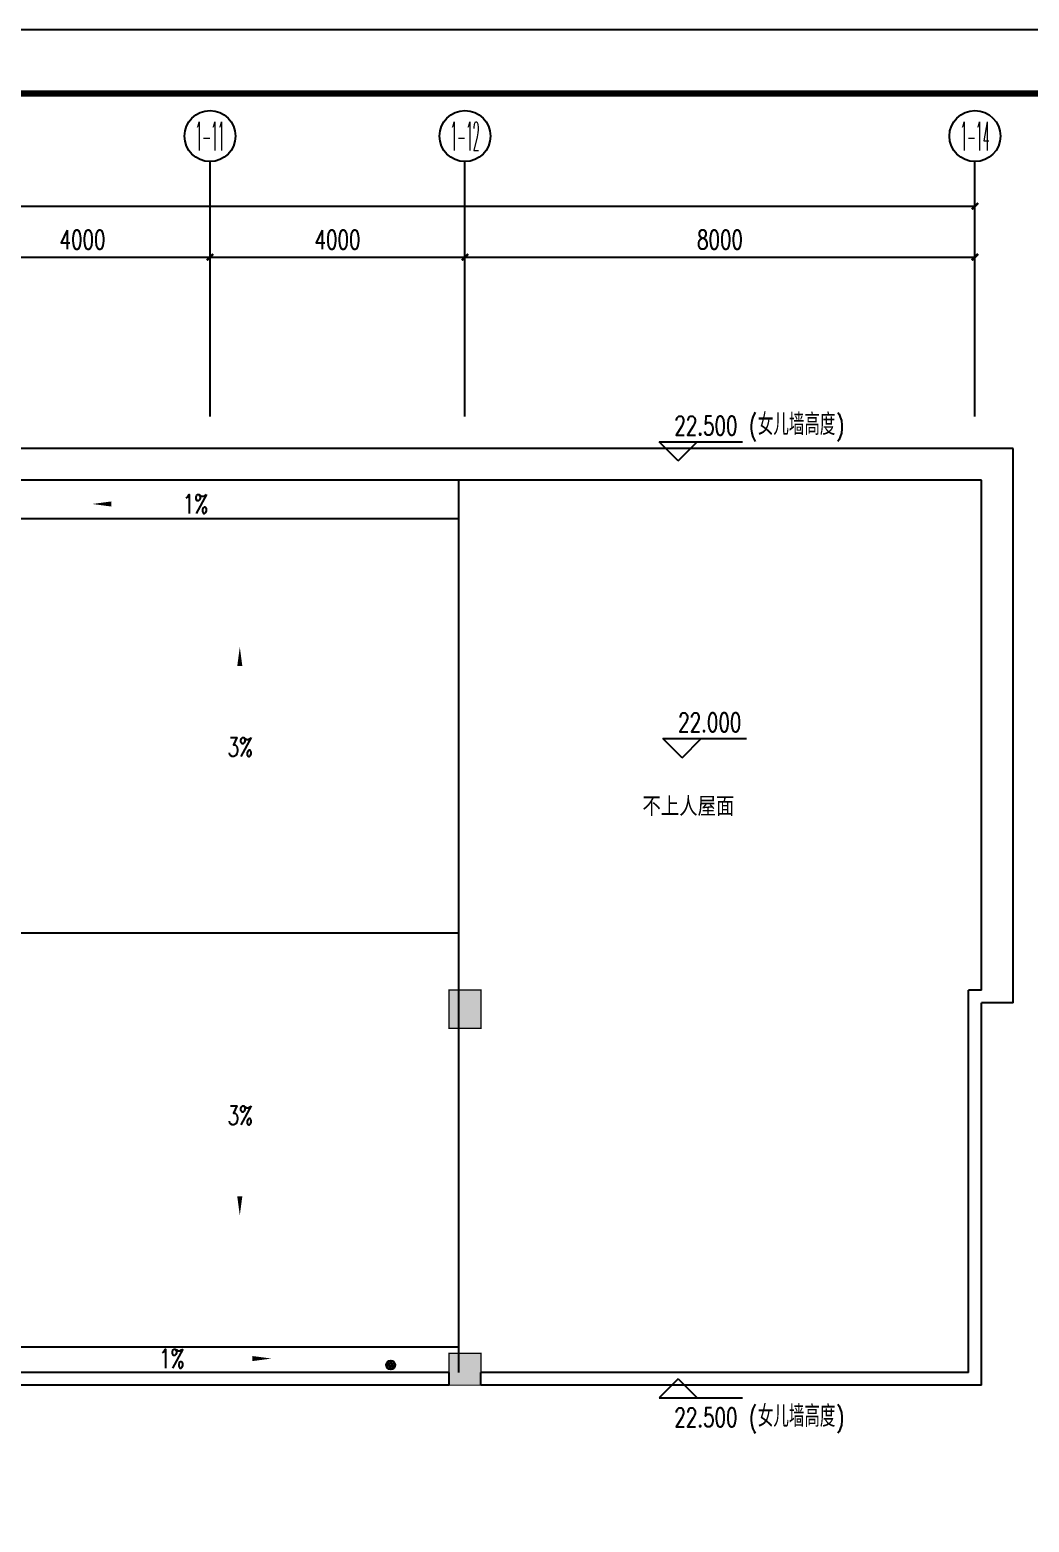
# Model space of a CAD drawing. Extents: x -6243262 to 3079315, y -2914302 to 172723.
# Drawn here: x -5517708 to -5502031, y -781190 to -757772 of the extents above; entities that cross this region are included whole.
import ezdxf
from ezdxf.enums import TextEntityAlignment as Align

# ---------------------------------------------------------------- set-up
doc = ezdxf.new("R2010")
doc.units = 0
doc.header["$LTSCALE"] = 1000
for name, color, linetype in [('0-柱网', 2, 'Continuous'), ('A-ELEV-LIN-0.4', 40, 'Continuous'), ('A-FLOR-OUTL', 30, 'Continuous'), ('AXIS', 3, 'Continuous'), ('AXIS_TEXT', 7, 'Continuous'), ('DIM_ELEV', 3, 'Continuous'), ('DIM_SYMB', 3, 'Continuous'), ('PUB_TEXT', 7, 'Continuous'), ('PUB_TITLE', 4, 'Continuous'), ('WALL-PARAPET', 6, 'Continuous')]:
    doc.layers.add(name, color=color, linetype=linetype)
doc.styles.add('-宋体', font='', dxfattribs={"width": 0.8})
doc.styles.add('_TCH_AXIS', font='COMPLEX', dxfattribs={"bigfont": 'GBCBIG'})
doc.styles.add('_TCH_DIM', font='SIMPLEX', dxfattribs={"bigfont": 'GBCBIG'})
doc.styles.add('_TCH_DIM_T3', font='SIMPLEX', dxfattribs={"width": 0.705882, "bigfont": 'GBCBIG'})
doc.styles.add('COMPLEX', font='COMPLEX')
doc.styles.get('-宋体').set_extended_font_data('SimSun')
doc.dimstyles.new('_TCH_ARCH&&100', dxfattribs={"dimtxt": 297.5, "dimasz": 100, "dimexe": 250, "dimexo": 300, "dimgap": 126.25, "dimtad": 1, "dimdec": 0, "dimzin": 0, "dimdsep": 46, "dimtxsty": '_TCH_DIM_T3', "dimblk": 'ARCHTICK', "dimcen": 0.09, "dimclrt": 7, "dimazin": 2, "dimtfac": 1, "dimtdec": 0, "dimtix": 1, "dimtmove": 2, "dimatfit": 3, "dimfxl": 0, "dimtolj": 1, "dimtzin": 0, "dimarcsym": 0})

# ---------------------------------------------------------------- blocks, each defined once
blk = doc.blocks.new('_ArchTick')
at = {"color": 0, "linetype": 'ByBlock', "const_width": 0.4}
blk.add_lwpolyline([(-0.5, -0.5), (0.5, 0.5)], dxfattribs=at)
blk = doc.blocks.new('*D232')
at = {"layer": 'AXIS', "color": 0, "lineweight": -2, "transparency": 16777216}
for p, q in [((1594695, -770052), (1594695, -766802)), ((1634695, -770052), (1634695, -766802)), ((1594695, -767052), (1634695, -767052))]:
    blk.add_line(p, q, dxfattribs=at)
at = {"layer": 'Defpoints', "color": 0, "transparency": 16777216}
for p in [(1634695, -767052), (1594695, -770352), (1634695, -770352)]:
    blk.add_point(p, dxfattribs=at)
at = {"layer": 'AXIS', "color": 0, "lineweight": -2, "transparency": 16777216, "xscale": 100, "yscale": 100, "zscale": 100, "rotation": 180}
blk.add_blockref('_ArchTick', (1594695, -767052), dxfattribs=at)
at = {"layer": 'AXIS', "color": 0, "lineweight": -2, "transparency": 16777216, "xscale": 100, "yscale": 100, "zscale": 100}
blk.add_blockref('_ArchTick', (1634695, -767052), dxfattribs=at)
at = {"layer": 'AXIS', "color": 7, "transparency": 16777216, "insert": (1614695, -766777), "char_height": 297.5, "attachment_point": 5, "style": '_TCH_DIM_T3'}
blk.add_mtext('\\A1;40000', dxfattribs=at)
blk = doc.blocks.new('*D233')
at = {"layer": 'AXIS', "color": 0, "lineweight": -2, "transparency": 16777216}
for p, q in [((1626695, -770052), (1626695, -767602)), ((1634695, -770052), (1634695, -767602)), ((1626695, -767852), (1634695, -767852))]:
    blk.add_line(p, q, dxfattribs=at)
at = {"layer": 'Defpoints', "color": 0, "transparency": 16777216}
for p in [(1634695, -767852), (1626695, -770352), (1634695, -770352)]:
    blk.add_point(p, dxfattribs=at)
at = {"layer": 'AXIS', "color": 0, "lineweight": -2, "transparency": 16777216, "xscale": 100, "yscale": 100, "zscale": 100, "rotation": 180}
blk.add_blockref('_ArchTick', (1626695, -767852), dxfattribs=at)
at = {"layer": 'AXIS', "color": 0, "lineweight": -2, "transparency": 16777216, "xscale": 100, "yscale": 100, "zscale": 100}
blk.add_blockref('_ArchTick', (1634695, -767852), dxfattribs=at)
at = {"layer": 'AXIS', "color": 7, "transparency": 16777216, "insert": (1630695, -767577), "char_height": 297.5, "attachment_point": 5, "style": '_TCH_DIM_T3'}
blk.add_mtext('\\A1;8000', dxfattribs=at)
blk = doc.blocks.new('*D234')
at = {"layer": 'AXIS', "color": 0, "lineweight": -2, "transparency": 16777216}
for p, q in [((1622695, -770052), (1622695, -767602)), ((1626695, -770052), (1626695, -767602)), ((1622695, -767852), (1626695, -767852))]:
    blk.add_line(p, q, dxfattribs=at)
at = {"layer": 'Defpoints', "color": 0, "transparency": 16777216}
for p in [(1626695, -767852), (1622695, -770352), (1626695, -770352)]:
    blk.add_point(p, dxfattribs=at)
at = {"layer": 'AXIS', "color": 0, "lineweight": -2, "transparency": 16777216, "xscale": 100, "yscale": 100, "zscale": 100, "rotation": 180}
blk.add_blockref('_ArchTick', (1622695, -767852), dxfattribs=at)
at = {"layer": 'AXIS', "color": 0, "lineweight": -2, "transparency": 16777216, "xscale": 100, "yscale": 100, "zscale": 100}
blk.add_blockref('_ArchTick', (1626695, -767852), dxfattribs=at)
at = {"layer": 'AXIS', "color": 7, "transparency": 16777216, "insert": (1624695, -767577), "char_height": 297.5, "attachment_point": 5, "style": '_TCH_DIM_T3'}
blk.add_mtext('\\A1;4000', dxfattribs=at)
blk = doc.blocks.new('*D235')
at = {"layer": 'AXIS', "color": 0, "lineweight": -2, "transparency": 16777216}
for p, q in [((1618695, -770052), (1618695, -767602)), ((1622695, -770052), (1622695, -767602)), ((1618695, -767852), (1622695, -767852))]:
    blk.add_line(p, q, dxfattribs=at)
at = {"layer": 'Defpoints', "color": 0, "transparency": 16777216}
for p in [(1622695, -767852), (1618695, -770352), (1622695, -770352)]:
    blk.add_point(p, dxfattribs=at)
at = {"layer": 'AXIS', "color": 0, "lineweight": -2, "transparency": 16777216, "xscale": 100, "yscale": 100, "zscale": 100, "rotation": 180}
blk.add_blockref('_ArchTick', (1618695, -767852), dxfattribs=at)
at = {"layer": 'AXIS', "color": 0, "lineweight": -2, "transparency": 16777216, "xscale": 100, "yscale": 100, "zscale": 100}
blk.add_blockref('_ArchTick', (1622695, -767852), dxfattribs=at)
at = {"layer": 'AXIS', "color": 7, "transparency": 16777216, "insert": (1620695, -767577), "char_height": 297.5, "attachment_point": 5, "style": '_TCH_DIM_T3'}
blk.add_mtext('\\A1;4000', dxfattribs=at)
blk = doc.blocks.new('_AXISO')
at = {"color": 0}
blk.add_circle((0, 0), 0.5, dxfattribs=at)
at = {"layer": 'AXIS_TEXT', "color": 0, "style": 'COMPLEX', "width": 1.041667}
blk.add_attdef('A', text='', height=0.56, dxfattribs=at).set_placement((-0.25, -0.28), (0.25, -0.28), align=Align.FIT)
blk = doc.blocks.new('66')
at = {"layer": '0-柱网'}
for points in [[(1626445.1, -779352.2), (1626445.1, -779952.2), (1626945.1, -779952.2), (1626945.1, -779352.2)], [(1626445.1, -785052.2), (1626445.1, -785552.2), (1626945.1, -785552.2), (1626945.1, -785052.2)]]:
    blk.add_hatch(color=8, dxfattribs=at).paths.add_polyline_path(points)
at = {"layer": 'A-ELEV-LIN-0.4'}
h = blk.add_hatch(dxfattribs=at)
h.set_pattern_fill('ANSI37', color=8, scale=20)
h.set_pattern_definition([(45, (566535.34, -387576.828), (-22.4506403, 22.4506403), []), (135, (566535.34, -387576.828), (-22.4506403, -22.4506403), [])])
edge = h.paths.add_edge_path()
edge.add_arc((1625530.1, -785234.8), 70, 0, 360)
at = {"color": 8}
for points in [[(1626595.1, -771352.2), (1626595.1, -785352.2)], [(1594795.1, -778452.2), (1626595.1, -778452.2)]]:
    blk.add_lwpolyline(points, dxfattribs=at)
at = {"layer": '0-柱网', "color": 8, "const_width": 20}
for points in [[(1626445.1, -779352.2), (1626445.1, -779952.2), (1626945.1, -779952.2), (1626945.1, -779352.2), (1626445.1, -779352.2)], [(1626445.1, -785052.2), (1626445.1, -785552.2), (1626945.1, -785552.2), (1626945.1, -785052.2), (1626445.1, -785052.2)]]:
    blk.add_lwpolyline(points, dxfattribs=at)
at = {"layer": 'A-ELEV-LIN-0.4', "color": 8}
blk.add_circle((1625530.1, -785234.8), 70, dxfattribs=at)
at = {"layer": 'A-FLOR-OUTL', "color": 8}
for points in [[(1594795.1, -771952.2), (1626595.1, -771952.2)], [(1618795.1, -784952.2), (1626595.1, -784952.2)]]:
    blk.add_lwpolyline(points, dxfattribs=at)
at = {"layer": 'AXIS', "color": 8}
for p, q in [((1622695.1, -770352.2), (1622695.1, -766352.2)), ((1626695.1, -770352.2), (1626695.1, -766352.2)), ((1634695.1, -770352.2), (1634695.1, -766352.2))]:
    blk.add_line(p, q, dxfattribs=at)
at = {"layer": 'DIM_ELEV', "color": 8}
for p, q in [((1630039.8, -771048.8), (1629739.8, -770748.8)), ((1629739.8, -770748.8), (1631049.6, -770748.8)), ((1630039.8, -771048.8), (1630339.8, -770748.8)), ((1630100.2, -775706.5), (1629800.2, -775406.5)), ((1629800.2, -775406.5), (1631110, -775406.5)), ((1630100.2, -775706.5), (1630400.2, -775406.5)), ((1630039.8, -785452.2), (1629739.8, -785752.2)), ((1630039.8, -785452.2), (1630339.8, -785752.2)), ((1629739.8, -785752.2), (1631049.6, -785752.2))]:
    blk.add_line(p, q, dxfattribs=at)
at = {"layer": 'DIM_SYMB', "color": 8}
for points in [[(1622163.9, -771725.1, 0, 0, 0), (1620847.6, -771725.1, 0, 80, 0), (1621147.6, -771725.1, 0, 0, 0)], [(1623162.3, -775285.3, 0, 0, 0), (1623162.3, -773969, 0, 80, 0), (1623162.3, -774269, 0, 0, 0)], [(1623162.3, -781572.7, 0, 0, 0), (1623162.3, -782889, 0, 80, 0), (1623162.3, -782589, 0, 0, 0)], [(1622343.3, -785135.2, 0, 0, 0), (1623659.6, -785135.2, 0, 80, 0), (1623359.6, -785135.2, 0, 0, 0)]]:
    blk.add_lwpolyline(points, format="xyseb", dxfattribs=at)
at = {"layer": 'WALL-PARAPET', "color": 8}
for p, q in [((1635295.1, -770852.2), (1599595.1, -770852.2)), ((1635295.1, -779552.2), (1635295.1, -770852.2)), ((1634795.1, -771352.2), (1599795.1, -771352.2)), ((1634795.1, -779352.2), (1634795.1, -771352.2)), ((1634595.1, -785352.2), (1634595.1, -779352.2)), ((1634795.1, -779352.2), (1634595.1, -779352.2)), ((1634795.1, -785552.2), (1634795.1, -779552.2)), ((1635295.1, -779552.2), (1634795.1, -779552.2)), ((1626445.1, -785352.2), (1618795.1, -785352.2)), ((1626445.1, -785552.2), (1626445.1, -785352.2)), ((1634595.1, -785352.2), (1626945.1, -785352.2)), ((1626945.1, -785552.2), (1626945.1, -785352.2)), ((1626445.1, -785552.2), (1618795.1, -785552.2)), ((1634795.1, -785552.2), (1626945.1, -785552.2))]:
    blk.add_line(p, q, dxfattribs=at)
at = {"layer": 'AXIS', "color": 8}
ref = blk.add_blockref('_AXISO', (1622695.1, -765952.2), dxfattribs=dict(at, xscale=800, yscale=800, zscale=800))
ref.add_attrib('A', '1-11', dxfattribs={"layer": 'AXIS_TEXT', "color": 8, "height": 452.55, "style": '_TCH_AXIS', "width": 0.323077}).set_placement((1622468.8, -766178.5), (1622921.4, -766178.5), align=Align.FIT)
ref = blk.add_blockref('_AXISO', (1626695.1, -765952.2), dxfattribs=dict(at, xscale=800, yscale=800, zscale=800))
ref.add_attrib('A', '1-12', dxfattribs={"layer": 'AXIS_TEXT', "color": 8, "height": 452.55, "style": '_TCH_AXIS', "width": 0.3}).set_placement((1626468.8, -766178.5), (1626921.4, -766178.5), align=Align.FIT)
ref = blk.add_blockref('_AXISO', (1634695.1, -765952.2), dxfattribs=dict(at, xscale=800, yscale=800, zscale=800))
ref.add_attrib('A', '1-14', dxfattribs={"layer": 'AXIS_TEXT', "color": 8, "height": 452.55, "style": '_TCH_AXIS', "width": 0.291667}).set_placement((1634468.8, -766178.5), (1634921.4, -766178.5), align=Align.FIT)
at = {"layer": 'DIM_ELEV', "color": 7, "style": '_TCH_DIM', "width": 0.705882}
for s, p in [('22.500', (1629979.6, -770643.8)), ('22.000', (1630040, -775301.5)), ('22.500', (1629979.6, -786207.2))]:
    blk.add_text(s, height=297.5, dxfattribs=at).set_placement(p)
at = {"layer": 'DIM_SYMB', "color": 7, "style": '_TCH_DIM', "width": 0.705882}
for s, p in [('1%', (1622268.9, -771873.9)), ('3%', (1622972.3, -775687.8)), ('3%', (1622972.3, -781467.7)), ('1%', (1621898.3, -785284))]:
    blk.add_text(s, height=297.5, dxfattribs=at).set_placement(p)
at = {"layer": 'PUB_TEXT', "color": 8}
for s, height, style, width, p in [('(', 297.5, '_TCH_DIM', 0.705882, (1631149.6, -770643.8)), (')', 297.5, '_TCH_DIM', 0.705882, (1632518.3, -770643.8)), ('不上人屋面', 264.35, '-宋体', 0.8, (1629478.6, -776592.2)), ('(', 297.5, '_TCH_DIM', 0.705882, (1631149.6, -786207.2)), (')', 297.5, '_TCH_DIM', 0.705882, (1632518.3, -786207.2))]:
    blk.add_text(s, height=height, dxfattribs=dict(at, style=style, width=width)).set_placement(p)
at = {"layer": 'PUB_TEXT', "color": 8, "style": '_TCH_DIM'}
for p in [(1631289.6, -770643.8), (1631289.6, -786207.2)]:
    blk.add_text('女儿墙高度', height=337.59, dxfattribs=at).set_placement(p)
at = {"layer": 'AXIS', "color": 8}
for p1, p2, distance, picture, middle in [((1594695.1, -770352.2), (1634695.1, -770352.2), 3300, '*D232', (1614695.1, -766777.2)), ((1618695.1, -770352.2), (1622695.1, -770352.2), 2500, '*D235', (1620695.1, -767577.2)), ((1622695.1, -770352.2), (1626695.1, -770352.2), 2500, '*D234', (1624695.1, -767577.2)), ((1626695.1, -770352.2), (1634695.1, -770352.2), 2500, '*D233', (1630695.1, -767577.2))]:
    dim = blk.add_aligned_dim(p1=p1, p2=p2, distance=distance, dimstyle='_TCH_ARCH&&100', dxfattribs=at)
    dim.commit()
    dim.dimension.update_dxf_attribs({"geometry": picture, "text_midpoint": middle})

msp = doc.modelspace()

# ---------------------------------------------------------------- linework, layer by layer
at = {"layer": 'PUB_TITLE'}
msp.add_lwpolyline([(-5550413.8, -799772.5), (-5491013.8, -799772.5), (-5491013.8, -757772.5), (-5550413.8, -757772.5)], close=True, dxfattribs=at)
at = {"layer": 'PUB_TITLE', "const_width": 100}
msp.add_lwpolyline([(-5548913.8, -798772.5), (-5492013.8, -798772.5), (-5492013.8, -758772.5), (-5548913.8, -758772.5)], close=True, dxfattribs=at)

# ---------------------------------------------------------------- block references
msp.add_blockref('66', (-7137576.4, 6512.4))

doc.saveas('drawing.dxf')
